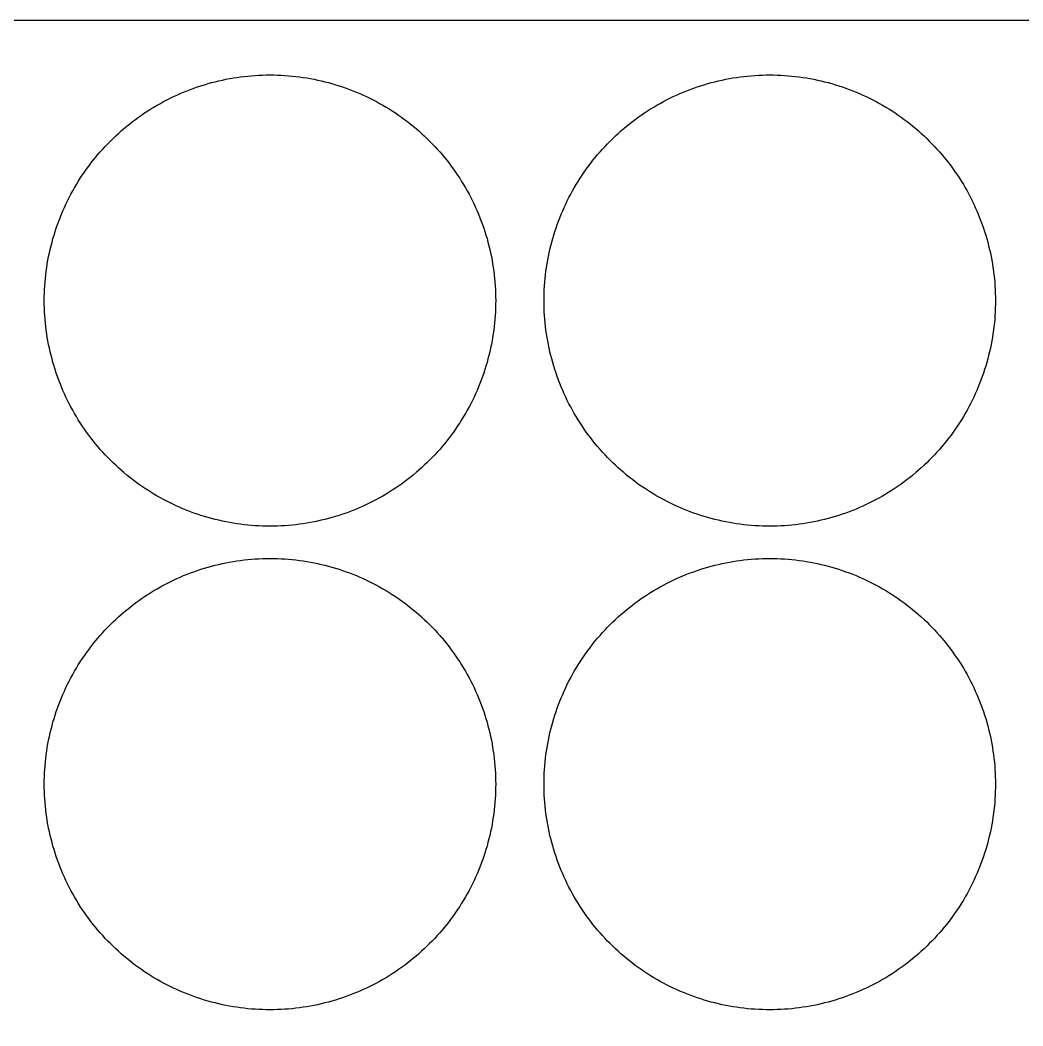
# Model space of a CAD drawing. Extents: x -114 to 114, y -152 to 152.
# Drawn here: x -15.5 to 46.7, y 90 to 152.4 of the extents above; entities that cross this region are included whole.
import ezdxf

# ---------------------------------------------------------------- set-up
doc = ezdxf.new("R2010")
doc.units = 0
doc.layers.get('0').update_dxf_attribs({"linetype": 'CONTINUOUS'})

msp = doc.modelspace()

# ---------------------------------------------------------------- linework, layer by layer
for points in [[(-114.3, -152.4), (-114.3, 152.4), (114.3, 152.4), (114.3, -152.4)], [(-14, 134.998), (-13.998, 135.227), (-13.992, 135.456), (-13.983, 135.685), (-13.97, 135.914), (-13.953, 136.142), (-13.932, 136.37), (-13.908, 136.598), (-13.88, 136.825), (-13.848, 137.052), (-13.812, 137.278), (-13.773, 137.504), (-13.73, 137.729), (-13.684, 137.953), (-13.633, 138.177), (-13.579, 138.4), (-13.522, 138.621), (-13.461, 138.842), (-13.396, 139.062), (-13.328, 139.28), (-13.256, 139.498), (-13.181, 139.714), (-13.102, 139.929), (-13.02, 140.143), (-12.934, 140.355), (-12.845, 140.566), (-12.752, 140.776), (-12.656, 140.984), (-12.556, 141.19), (-12.453, 141.395), (-12.347, 141.598), (-12.237, 141.799), (-12.124, 141.998), (-12.008, 142.195), (-11.889, 142.391), (-11.766, 142.585), (-11.641, 142.776), (-11.512, 142.965), (-11.38, 143.153), (-11.245, 143.338), (-11.107, 143.52), (-10.966, 143.701), (-10.822, 143.879), (-10.675, 144.055), (-10.525, 144.228), (-10.373, 144.399), (-10.217, 144.568), (-10.059, 144.734), (-9.899, 144.897), (-9.735, 145.057), (-9.57, 145.215), (-9.401, 145.371), (-9.23, 145.523), (-9.057, 145.673), (-8.881, 145.82), (-8.703, 145.964), (-8.522, 146.105), (-8.34, 146.243), (-8.155, 146.378), (-7.967, 146.51), (-7.778, 146.639), (-7.587, 146.764), (-7.393, 146.887), (-7.197, 147.006), (-7, 147.122), (-6.801, 147.235), (-6.599, 147.345), (-6.397, 147.451), (-6.192, 147.554), (-5.986, 147.654), (-5.778, 147.75), (-5.568, 147.843), (-5.357, 147.932), (-5.145, 148.018), (-4.931, 148.1), (-4.716, 148.179), (-4.5, 148.254), (-4.282, 148.326), (-4.064, 148.394), (-3.844, 148.459), (-3.623, 148.52), (-3.401, 148.577), (-3.179, 148.631), (-2.955, 148.682), (-2.731, 148.728), (-2.506, 148.771), (-2.28, 148.81), (-2.054, 148.846), (-1.827, 148.878), (-1.6, 148.906), (-1.372, 148.931), (-1.144, 148.951), (-0.916, 148.968), (-0.687, 148.981), (-0.458, 148.991), (-0.229, 148.996), (0, 148.998), (0.229, 148.996), (0.458, 148.991), (0.687, 148.981), (0.916, 148.968), (1.144, 148.951), (1.372, 148.931), (1.6, 148.906), (1.827, 148.878), (2.054, 148.846), (2.28, 148.81), (2.506, 148.771), (2.731, 148.728), (2.955, 148.682), (3.179, 148.631), (3.401, 148.577), (3.623, 148.52), (3.844, 148.459), (4.064, 148.394), (4.282, 148.326), (4.5, 148.254), (4.716, 148.179), (4.931, 148.1), (5.145, 148.018), (5.357, 147.932), (5.568, 147.843), (5.778, 147.75), (5.986, 147.654), (6.192, 147.554), (6.397, 147.451), (6.599, 147.345), (6.801, 147.235), (7, 147.122), (7.197, 147.006), (7.393, 146.887), (7.587, 146.764), (7.778, 146.639), (7.967, 146.51), (8.155, 146.378), (8.34, 146.243), (8.522, 146.105), (8.703, 145.964), (8.881, 145.82), (9.057, 145.673), (9.23, 145.523), (9.401, 145.371), (9.57, 145.215), (9.735, 145.057), (9.899, 144.897), (10.059, 144.734), (10.217, 144.568), (10.373, 144.399), (10.525, 144.228), (10.675, 144.055), (10.822, 143.879), (10.966, 143.701), (11.107, 143.52), (11.245, 143.338), (11.38, 143.153), (11.512, 142.965), (11.641, 142.776), (11.766, 142.585), (11.889, 142.391), (12.008, 142.195), (12.124, 141.998), (12.237, 141.799), (12.347, 141.598), (12.453, 141.395), (12.556, 141.19), (12.656, 140.984), (12.752, 140.776), (12.845, 140.566), (12.934, 140.355), (13.02, 140.143), (13.102, 139.929), (13.181, 139.714), (13.256, 139.498), (13.328, 139.28), (13.396, 139.062), (13.461, 138.842), (13.522, 138.621), (13.579, 138.4), (13.633, 138.177), (13.684, 137.953), (13.73, 137.729), (13.773, 137.504), (13.812, 137.278), (13.848, 137.052), (13.88, 136.825), (13.908, 136.598), (13.932, 136.37), (13.953, 136.142), (13.97, 135.914), (13.983, 135.685), (13.992, 135.456), (13.998, 135.227), (14, 134.998), (13.998, 134.769), (13.992, 134.54), (13.983, 134.311), (13.97, 134.082), (13.953, 133.854), (13.932, 133.626), (13.908, 133.398), (13.88, 133.171), (13.848, 132.944), (13.812, 132.718), (13.773, 132.492), (13.73, 132.267), (13.684, 132.043), (13.633, 131.819), (13.579, 131.597), (13.522, 131.375), (13.461, 131.154), (13.396, 130.934), (13.328, 130.716), (13.256, 130.498), (13.181, 130.282), (13.102, 130.067), (13.02, 129.853), (12.934, 129.641), (12.845, 129.43), (12.752, 129.22), (12.656, 129.012), (12.556, 128.806), (12.453, 128.601), (12.347, 128.399), (12.237, 128.198), (12.124, 127.998), (12.008, 127.801), (11.889, 127.605), (11.766, 127.412), (11.641, 127.22), (11.512, 127.031), (11.38, 126.843), (11.245, 126.658), (11.107, 126.476), (10.966, 126.295), (10.822, 126.117), (10.675, 125.941), (10.525, 125.768), (10.373, 125.597), (10.217, 125.428), (10.059, 125.263), (9.899, 125.099), (9.735, 124.939), (9.57, 124.781), (9.401, 124.625), (9.23, 124.473), (9.057, 124.323), (8.881, 124.176), (8.703, 124.032), (8.522, 123.891), (8.34, 123.753), (8.155, 123.618), (7.967, 123.486), (7.778, 123.358), (7.587, 123.232), (7.393, 123.109), (7.197, 122.99), (7, 122.874), (6.801, 122.761), (6.599, 122.651), (6.397, 122.545), (6.192, 122.442), (5.986, 122.342), (5.778, 122.246), (5.568, 122.153), (5.357, 122.064), (5.145, 121.978), (4.931, 121.896), (4.716, 121.817), (4.5, 121.742), (4.282, 121.67), (4.064, 121.602), (3.844, 121.537), (3.623, 121.476), (3.401, 121.419), (3.179, 121.365), (2.955, 121.315), (2.731, 121.268), (2.506, 121.225), (2.28, 121.186), (2.054, 121.15), (1.827, 121.118), (1.6, 121.09), (1.372, 121.066), (1.144, 121.045), (0.916, 121.028), (0.687, 121.015), (0.458, 121.006), (0.229, 121), (0, 120.998), (-0.229, 121), (-0.458, 121.006), (-0.687, 121.015), (-0.916, 121.028), (-1.144, 121.045), (-1.372, 121.066), (-1.6, 121.09), (-1.827, 121.118), (-2.054, 121.15), (-2.28, 121.186), (-2.506, 121.225), (-2.731, 121.268), (-2.955, 121.315), (-3.179, 121.365), (-3.401, 121.419), (-3.623, 121.476), (-3.844, 121.537), (-4.064, 121.602), (-4.282, 121.67), (-4.5, 121.742), (-4.716, 121.817), (-4.931, 121.896), (-5.145, 121.978), (-5.357, 122.064), (-5.568, 122.153), (-5.778, 122.246), (-5.986, 122.342), (-6.192, 122.442), (-6.397, 122.545), (-6.599, 122.651), (-6.801, 122.761), (-7, 122.874), (-7.197, 122.99), (-7.393, 123.109), (-7.587, 123.232), (-7.778, 123.358), (-7.967, 123.486), (-8.155, 123.618), (-8.34, 123.753), (-8.522, 123.891), (-8.703, 124.032), (-8.881, 124.176), (-9.057, 124.323), (-9.23, 124.473), (-9.401, 124.625), (-9.57, 124.781), (-9.735, 124.939), (-9.899, 125.099), (-10.059, 125.263), (-10.217, 125.428), (-10.373, 125.597), (-10.525, 125.768), (-10.675, 125.941), (-10.822, 126.117), (-10.966, 126.295), (-11.107, 126.476), (-11.245, 126.658), (-11.38, 126.843), (-11.512, 127.031), (-11.641, 127.22), (-11.766, 127.412), (-11.889, 127.605), (-12.008, 127.801), (-12.124, 127.998), (-12.237, 128.198), (-12.347, 128.399), (-12.453, 128.601), (-12.556, 128.806), (-12.656, 129.012), (-12.752, 129.22), (-12.845, 129.43), (-12.934, 129.641), (-13.02, 129.853), (-13.102, 130.067), (-13.181, 130.282), (-13.256, 130.498), (-13.328, 130.716), (-13.396, 130.934), (-13.461, 131.154), (-13.522, 131.375), (-13.579, 131.597), (-13.633, 131.819), (-13.684, 132.043), (-13.73, 132.267), (-13.773, 132.492), (-13.812, 132.718), (-13.848, 132.944), (-13.88, 133.171), (-13.908, 133.398), (-13.932, 133.626), (-13.953, 133.854), (-13.97, 134.082), (-13.983, 134.311), (-13.992, 134.54), (-13.998, 134.769)], [(17, 134.998), (17.002, 135.227), (17.007, 135.456), (17.016, 135.685), (17.03, 135.914), (17.046, 136.142), (17.067, 136.37), (17.092, 136.598), (17.12, 136.825), (17.152, 137.052), (17.187, 137.278), (17.226, 137.504), (17.269, 137.729), (17.316, 137.953), (17.366, 138.177), (17.42, 138.4), (17.478, 138.621), (17.539, 138.842), (17.603, 139.062), (17.672, 139.28), (17.743, 139.498), (17.819, 139.714), (17.897, 139.929), (17.98, 140.143), (18.066, 140.355), (18.155, 140.566), (18.248, 140.776), (18.344, 140.984), (18.443, 141.19), (18.546, 141.395), (18.653, 141.598), (18.762, 141.799), (18.876, 141.998), (18.992, 142.195), (19.111, 142.391), (19.233, 142.585), (19.359, 142.776), (19.488, 142.965), (19.62, 143.153), (19.755, 143.338), (19.893, 143.52), (20.034, 143.701), (20.178, 143.879), (20.325, 144.055), (20.474, 144.228), (20.627, 144.399), (20.782, 144.568), (20.94, 144.734), (21.101, 144.897), (21.264, 145.057), (21.43, 145.215), (21.598, 145.371), (21.769, 145.523), (21.943, 145.673), (22.118, 145.82), (22.297, 145.964), (22.477, 146.105), (22.66, 146.243), (22.845, 146.378), (23.032, 146.51), (23.222, 146.639), (23.413, 146.764), (23.607, 146.887), (23.802, 147.006), (24, 147.122), (24.199, 147.235), (24.4, 147.345), (24.603, 147.451), (24.808, 147.554), (25.014, 147.654), (25.222, 147.75), (25.431, 147.843), (25.642, 147.932), (25.855, 148.018), (26.068, 148.1), (26.283, 148.179), (26.5, 148.254), (26.717, 148.326), (26.936, 148.394), (27.156, 148.459), (27.376, 148.52), (27.598, 148.577), (27.821, 148.631), (28.044, 148.682), (28.268, 148.728), (28.493, 148.771), (28.719, 148.81), (28.945, 148.846), (29.172, 148.878), (29.4, 148.906), (29.627, 148.931), (29.855, 148.951), (30.084, 148.968), (30.313, 148.981), (30.541, 148.991), (30.77, 148.996), (31, 148.998), (31.229, 148.996), (31.458, 148.991), (31.687, 148.981), (31.915, 148.968), (32.144, 148.951), (32.372, 148.931), (32.6, 148.906), (32.827, 148.878), (33.054, 148.846), (33.28, 148.81), (33.506, 148.771), (33.731, 148.728), (33.955, 148.682), (34.178, 148.631), (34.401, 148.577), (34.623, 148.52), (34.844, 148.459), (35.063, 148.394), (35.282, 148.326), (35.499, 148.254), (35.716, 148.179), (35.931, 148.1), (36.145, 148.018), (36.357, 147.932), (36.568, 147.843), (36.777, 147.75), (36.985, 147.654), (37.192, 147.554), (37.396, 147.451), (37.599, 147.345), (37.8, 147.235), (37.999, 147.122), (38.197, 147.006), (38.393, 146.887), (38.586, 146.764), (38.778, 146.639), (38.967, 146.51), (39.154, 146.378), (39.339, 146.243), (39.522, 146.105), (39.702, 145.964), (39.881, 145.82), (40.056, 145.673), (40.23, 145.523), (40.401, 145.371), (40.569, 145.215), (40.735, 145.057), (40.898, 144.897), (41.059, 144.734), (41.217, 144.568), (41.372, 144.399), (41.525, 144.228), (41.674, 144.055), (41.821, 143.879), (41.965, 143.701), (42.106, 143.52), (42.244, 143.338), (42.379, 143.153), (42.511, 142.965), (42.64, 142.776), (42.766, 142.585), (42.888, 142.391), (43.008, 142.195), (43.124, 141.998), (43.237, 141.799), (43.346, 141.598), (43.453, 141.395), (43.556, 141.19), (43.655, 140.984), (43.752, 140.776), (43.844, 140.566), (43.934, 140.355), (44.019, 140.143), (44.102, 139.929), (44.18, 139.714), (44.256, 139.498), (44.328, 139.28), (44.396, 139.062), (44.46, 138.842), (44.522, 138.621), (44.579, 138.4), (44.633, 138.177), (44.683, 137.953), (44.73, 137.729), (44.773, 137.504), (44.812, 137.278), (44.848, 137.052), (44.879, 136.825), (44.908, 136.598), (44.932, 136.37), (44.953, 136.142), (44.97, 135.914), (44.983, 135.685), (44.992, 135.456), (44.998, 135.227), (44.999, 134.998), (44.998, 134.769), (44.992, 134.54), (44.983, 134.311), (44.97, 134.082), (44.953, 133.854), (44.932, 133.626), (44.908, 133.398), (44.879, 133.171), (44.848, 132.944), (44.812, 132.718), (44.773, 132.492), (44.73, 132.267), (44.683, 132.043), (44.633, 131.819), (44.579, 131.597), (44.522, 131.375), (44.46, 131.154), (44.396, 130.934), (44.328, 130.716), (44.256, 130.498), (44.18, 130.282), (44.102, 130.067), (44.019, 129.853), (43.934, 129.641), (43.844, 129.43), (43.752, 129.22), (43.655, 129.012), (43.556, 128.806), (43.453, 128.601), (43.346, 128.399), (43.237, 128.198), (43.124, 127.998), (43.008, 127.801), (42.888, 127.605), (42.766, 127.412), (42.64, 127.22), (42.511, 127.031), (42.379, 126.843), (42.244, 126.658), (42.106, 126.476), (41.965, 126.295), (41.821, 126.117), (41.674, 125.941), (41.525, 125.768), (41.372, 125.597), (41.217, 125.428), (41.059, 125.263), (40.898, 125.099), (40.735, 124.939), (40.569, 124.781), (40.401, 124.625), (40.23, 124.473), (40.056, 124.323), (39.881, 124.176), (39.702, 124.032), (39.522, 123.891), (39.339, 123.753), (39.154, 123.618), (38.967, 123.486), (38.778, 123.358), (38.586, 123.232), (38.393, 123.109), (38.197, 122.99), (37.999, 122.874), (37.8, 122.761), (37.599, 122.651), (37.396, 122.545), (37.192, 122.442), (36.985, 122.342), (36.777, 122.246), (36.568, 122.153), (36.357, 122.064), (36.145, 121.978), (35.931, 121.896), (35.716, 121.817), (35.499, 121.742), (35.282, 121.67), (35.063, 121.602), (34.844, 121.537), (34.623, 121.476), (34.401, 121.419), (34.178, 121.365), (33.955, 121.315), (33.731, 121.268), (33.506, 121.225), (33.28, 121.186), (33.054, 121.15), (32.827, 121.118), (32.6, 121.09), (32.372, 121.066), (32.144, 121.045), (31.915, 121.028), (31.687, 121.015), (31.458, 121.006), (31.229, 121), (31, 120.998), (30.77, 121), (30.541, 121.006), (30.313, 121.015), (30.084, 121.028), (29.855, 121.045), (29.627, 121.066), (29.4, 121.09), (29.172, 121.118), (28.945, 121.15), (28.719, 121.186), (28.493, 121.225), (28.268, 121.268), (28.044, 121.315), (27.821, 121.365), (27.598, 121.419), (27.376, 121.476), (27.156, 121.537), (26.936, 121.602), (26.717, 121.67), (26.5, 121.742), (26.283, 121.817), (26.068, 121.896), (25.855, 121.978), (25.642, 122.064), (25.431, 122.153), (25.222, 122.246), (25.014, 122.342), (24.808, 122.442), (24.603, 122.545), (24.4, 122.651), (24.199, 122.761), (24, 122.874), (23.802, 122.99), (23.607, 123.109), (23.413, 123.232), (23.222, 123.358), (23.032, 123.486), (22.845, 123.618), (22.66, 123.753), (22.477, 123.891), (22.297, 124.032), (22.118, 124.176), (21.943, 124.323), (21.769, 124.473), (21.598, 124.625), (21.43, 124.781), (21.264, 124.939), (21.101, 125.099), (20.94, 125.263), (20.782, 125.428), (20.627, 125.597), (20.474, 125.768), (20.325, 125.941), (20.178, 126.117), (20.034, 126.295), (19.893, 126.476), (19.755, 126.658), (19.62, 126.843), (19.488, 127.031), (19.359, 127.22), (19.233, 127.412), (19.111, 127.605), (18.992, 127.801), (18.876, 127.998), (18.762, 128.198), (18.653, 128.399), (18.546, 128.601), (18.443, 128.806), (18.344, 129.012), (18.248, 129.22), (18.155, 129.43), (18.066, 129.641), (17.98, 129.853), (17.897, 130.067), (17.819, 130.282), (17.743, 130.498), (17.672, 130.716), (17.603, 130.934), (17.539, 131.154), (17.478, 131.375), (17.42, 131.597), (17.366, 131.819), (17.316, 132.043), (17.269, 132.267), (17.226, 132.492), (17.187, 132.718), (17.152, 132.944), (17.12, 133.171), (17.092, 133.398), (17.067, 133.626), (17.046, 133.854), (17.03, 134.082), (17.016, 134.311), (17.007, 134.54), (17.002, 134.769)], [(-14, 104.998), (-13.998, 105.228), (-13.992, 105.457), (-13.983, 105.686), (-13.97, 105.914), (-13.953, 106.143), (-13.932, 106.371), (-13.908, 106.598), (-13.88, 106.826), (-13.848, 107.053), (-13.812, 107.279), (-13.773, 107.505), (-13.73, 107.73), (-13.684, 107.954), (-13.633, 108.177), (-13.579, 108.4), (-13.522, 108.622), (-13.461, 108.842), (-13.396, 109.062), (-13.328, 109.281), (-13.256, 109.498), (-13.181, 109.715), (-13.102, 109.93), (-13.02, 110.144), (-12.934, 110.356), (-12.845, 110.567), (-12.752, 110.776), (-12.656, 110.984), (-12.556, 111.19), (-12.453, 111.395), (-12.347, 111.598), (-12.237, 111.799), (-12.124, 111.998), (-12.008, 112.196), (-11.889, 112.391), (-11.766, 112.585), (-11.641, 112.777), (-11.512, 112.966), (-11.38, 113.153), (-11.245, 113.338), (-11.107, 113.521), (-10.966, 113.701), (-10.822, 113.88), (-10.675, 114.055), (-10.525, 114.229), (-10.373, 114.4), (-10.217, 114.568), (-10.059, 114.734), (-9.899, 114.897), (-9.735, 115.058), (-9.57, 115.216), (-9.401, 115.371), (-9.23, 115.524), (-9.057, 115.673), (-8.881, 115.82), (-8.703, 115.964), (-8.522, 116.105), (-8.34, 116.243), (-8.155, 116.378), (-7.967, 116.51), (-7.778, 116.639), (-7.587, 116.765), (-7.393, 116.887), (-7.197, 117.007), (-7, 117.123), (-6.801, 117.236), (-6.599, 117.345), (-6.397, 117.452), (-6.192, 117.555), (-5.986, 117.654), (-5.778, 117.75), (-5.568, 117.843), (-5.357, 117.932), (-5.145, 118.018), (-4.931, 118.101), (-4.716, 118.179), (-4.5, 118.255), (-4.282, 118.326), (-4.064, 118.395), (-3.844, 118.459), (-3.623, 118.52), (-3.401, 118.578), (-3.179, 118.632), (-2.955, 118.682), (-2.731, 118.729), (-2.506, 118.772), (-2.28, 118.811), (-2.054, 118.846), (-1.827, 118.878), (-1.6, 118.907), (-1.372, 118.931), (-1.144, 118.952), (-0.916, 118.969), (-0.687, 118.982), (-0.458, 118.991), (-0.229, 118.996), (0, 118.998), (0.229, 118.996), (0.458, 118.991), (0.687, 118.982), (0.916, 118.969), (1.144, 118.952), (1.372, 118.931), (1.6, 118.907), (1.827, 118.878), (2.054, 118.846), (2.28, 118.811), (2.506, 118.772), (2.731, 118.729), (2.955, 118.682), (3.179, 118.632), (3.401, 118.578), (3.623, 118.52), (3.844, 118.459), (4.064, 118.395), (4.282, 118.326), (4.5, 118.255), (4.716, 118.179), (4.931, 118.101), (5.145, 118.018), (5.357, 117.932), (5.568, 117.843), (5.778, 117.75), (5.986, 117.654), (6.192, 117.555), (6.397, 117.452), (6.599, 117.345), (6.801, 117.236), (7, 117.123), (7.197, 117.007), (7.393, 116.887), (7.587, 116.765), (7.778, 116.639), (7.967, 116.51), (8.155, 116.378), (8.34, 116.243), (8.522, 116.105), (8.703, 115.964), (8.881, 115.82), (9.057, 115.673), (9.23, 115.524), (9.401, 115.371), (9.57, 115.216), (9.735, 115.058), (9.899, 114.897), (10.059, 114.734), (10.217, 114.568), (10.373, 114.4), (10.525, 114.229), (10.675, 114.055), (10.822, 113.88), (10.966, 113.701), (11.107, 113.521), (11.245, 113.338), (11.38, 113.153), (11.512, 112.966), (11.641, 112.777), (11.766, 112.585), (11.889, 112.391), (12.008, 112.196), (12.124, 111.998), (12.237, 111.799), (12.347, 111.598), (12.453, 111.395), (12.556, 111.19), (12.656, 110.984), (12.752, 110.776), (12.845, 110.567), (12.934, 110.356), (13.02, 110.144), (13.102, 109.93), (13.181, 109.715), (13.256, 109.498), (13.328, 109.281), (13.396, 109.062), (13.461, 108.842), (13.522, 108.622), (13.579, 108.4), (13.633, 108.177), (13.684, 107.954), (13.73, 107.73), (13.773, 107.505), (13.812, 107.279), (13.848, 107.053), (13.88, 106.826), (13.908, 106.598), (13.932, 106.371), (13.953, 106.143), (13.97, 105.914), (13.983, 105.686), (13.992, 105.457), (13.998, 105.228), (14, 104.998), (13.998, 104.769), (13.992, 104.54), (13.983, 104.311), (13.97, 104.083), (13.953, 103.854), (13.932, 103.626), (13.908, 103.398), (13.88, 103.171), (13.848, 102.944), (13.812, 102.718), (13.773, 102.492), (13.73, 102.267), (13.684, 102.043), (13.633, 101.82), (13.579, 101.597), (13.522, 101.375), (13.461, 101.155), (13.396, 100.935), (13.328, 100.716), (13.256, 100.499), (13.181, 100.282), (13.102, 100.067), (13.02, 99.853), (12.934, 99.641), (12.845, 99.43), (12.752, 99.221), (12.656, 99.013), (12.556, 98.807), (12.453, 98.602), (12.347, 98.399), (12.237, 98.198), (12.124, 97.999), (12.008, 97.801), (11.889, 97.606), (11.766, 97.412), (11.641, 97.22), (11.512, 97.031), (11.38, 96.844), (11.245, 96.659), (11.107, 96.476), (10.966, 96.296), (10.822, 96.117), (10.675, 95.942), (10.525, 95.768), (10.373, 95.597), (10.217, 95.429), (10.059, 95.263), (9.899, 95.1), (9.735, 94.939), (9.57, 94.781), (9.401, 94.626), (9.23, 94.473), (9.057, 94.324), (8.881, 94.177), (8.703, 94.033), (8.522, 93.892), (8.34, 93.754), (8.155, 93.619), (7.967, 93.487), (7.778, 93.358), (7.587, 93.232), (7.393, 93.11), (7.197, 92.99), (7, 92.874), (6.801, 92.761), (6.599, 92.652), (6.397, 92.545), (6.192, 92.442), (5.986, 92.343), (5.778, 92.247), (5.568, 92.154), (5.357, 92.065), (5.145, 91.979), (4.931, 91.896), (4.716, 91.818), (4.5, 91.742), (4.282, 91.671), (4.064, 91.602), (3.844, 91.538), (3.623, 91.477), (3.401, 91.419), (3.179, 91.365), (2.955, 91.315), (2.731, 91.268), (2.506, 91.225), (2.28, 91.186), (2.054, 91.151), (1.827, 91.119), (1.6, 91.09), (1.372, 91.066), (1.144, 91.045), (0.916, 91.028), (0.687, 91.015), (0.458, 91.006), (0.229, 91.001), (0, 90.999), (-0.229, 91.001), (-0.458, 91.006), (-0.687, 91.015), (-0.916, 91.028), (-1.144, 91.045), (-1.372, 91.066), (-1.6, 91.09), (-1.827, 91.119), (-2.054, 91.151), (-2.28, 91.186), (-2.506, 91.225), (-2.731, 91.268), (-2.955, 91.315), (-3.179, 91.365), (-3.401, 91.419), (-3.623, 91.477), (-3.844, 91.538), (-4.064, 91.602), (-4.282, 91.671), (-4.5, 91.742), (-4.716, 91.818), (-4.931, 91.896), (-5.145, 91.979), (-5.357, 92.065), (-5.568, 92.154), (-5.778, 92.247), (-5.986, 92.343), (-6.192, 92.442), (-6.397, 92.545), (-6.599, 92.652), (-6.801, 92.761), (-7, 92.874), (-7.197, 92.99), (-7.393, 93.11), (-7.587, 93.232), (-7.778, 93.358), (-7.967, 93.487), (-8.155, 93.619), (-8.34, 93.754), (-8.522, 93.892), (-8.703, 94.033), (-8.881, 94.177), (-9.057, 94.324), (-9.23, 94.473), (-9.401, 94.626), (-9.57, 94.781), (-9.735, 94.939), (-9.899, 95.1), (-10.059, 95.263), (-10.217, 95.429), (-10.373, 95.597), (-10.525, 95.768), (-10.675, 95.942), (-10.822, 96.117), (-10.966, 96.296), (-11.107, 96.476), (-11.245, 96.659), (-11.38, 96.844), (-11.512, 97.031), (-11.641, 97.22), (-11.766, 97.412), (-11.889, 97.606), (-12.008, 97.801), (-12.124, 97.999), (-12.237, 98.198), (-12.347, 98.399), (-12.453, 98.602), (-12.556, 98.807), (-12.656, 99.013), (-12.752, 99.221), (-12.845, 99.43), (-12.934, 99.641), (-13.02, 99.853), (-13.102, 100.067), (-13.181, 100.282), (-13.256, 100.499), (-13.328, 100.716), (-13.396, 100.935), (-13.461, 101.155), (-13.522, 101.375), (-13.579, 101.597), (-13.633, 101.82), (-13.684, 102.043), (-13.73, 102.267), (-13.773, 102.492), (-13.812, 102.718), (-13.848, 102.944), (-13.88, 103.171), (-13.908, 103.398), (-13.932, 103.626), (-13.953, 103.854), (-13.97, 104.083), (-13.983, 104.311), (-13.992, 104.54), (-13.998, 104.769)], [(17, 104.998), (17.002, 105.228), (17.007, 105.457), (17.016, 105.686), (17.03, 105.914), (17.046, 106.143), (17.067, 106.371), (17.092, 106.598), (17.12, 106.826), (17.152, 107.053), (17.187, 107.279), (17.226, 107.505), (17.269, 107.73), (17.316, 107.954), (17.366, 108.177), (17.42, 108.4), (17.478, 108.622), (17.539, 108.842), (17.603, 109.062), (17.672, 109.281), (17.743, 109.498), (17.819, 109.715), (17.897, 109.93), (17.98, 110.144), (18.066, 110.356), (18.155, 110.567), (18.248, 110.776), (18.344, 110.984), (18.443, 111.19), (18.546, 111.395), (18.653, 111.598), (18.762, 111.799), (18.876, 111.998), (18.992, 112.196), (19.111, 112.391), (19.233, 112.585), (19.359, 112.777), (19.488, 112.966), (19.62, 113.153), (19.755, 113.338), (19.893, 113.521), (20.034, 113.701), (20.178, 113.88), (20.325, 114.055), (20.474, 114.229), (20.627, 114.4), (20.782, 114.568), (20.94, 114.734), (21.101, 114.897), (21.264, 115.058), (21.43, 115.216), (21.598, 115.371), (21.769, 115.524), (21.943, 115.673), (22.118, 115.82), (22.297, 115.964), (22.477, 116.105), (22.66, 116.243), (22.845, 116.378), (23.032, 116.51), (23.222, 116.639), (23.413, 116.765), (23.607, 116.887), (23.802, 117.007), (24, 117.123), (24.199, 117.236), (24.4, 117.345), (24.603, 117.452), (24.808, 117.555), (25.014, 117.654), (25.222, 117.75), (25.431, 117.843), (25.642, 117.932), (25.855, 118.018), (26.068, 118.101), (26.283, 118.179), (26.5, 118.255), (26.717, 118.326), (26.936, 118.395), (27.156, 118.459), (27.376, 118.52), (27.598, 118.578), (27.821, 118.632), (28.044, 118.682), (28.268, 118.729), (28.493, 118.772), (28.719, 118.811), (28.945, 118.846), (29.172, 118.878), (29.4, 118.907), (29.627, 118.931), (29.855, 118.952), (30.084, 118.969), (30.313, 118.982), (30.541, 118.991), (30.77, 118.996), (31, 118.998), (31.229, 118.996), (31.458, 118.991), (31.687, 118.982), (31.915, 118.969), (32.144, 118.952), (32.372, 118.931), (32.6, 118.907), (32.827, 118.878), (33.054, 118.846), (33.28, 118.811), (33.506, 118.772), (33.731, 118.729), (33.955, 118.682), (34.178, 118.632), (34.401, 118.578), (34.623, 118.52), (34.844, 118.459), (35.063, 118.395), (35.282, 118.326), (35.499, 118.255), (35.716, 118.179), (35.931, 118.101), (36.145, 118.018), (36.357, 117.932), (36.568, 117.843), (36.777, 117.75), (36.985, 117.654), (37.192, 117.555), (37.396, 117.452), (37.599, 117.345), (37.8, 117.236), (37.999, 117.123), (38.197, 117.007), (38.393, 116.887), (38.586, 116.765), (38.778, 116.639), (38.967, 116.51), (39.154, 116.378), (39.339, 116.243), (39.522, 116.105), (39.702, 115.964), (39.881, 115.82), (40.056, 115.673), (40.23, 115.524), (40.401, 115.371), (40.569, 115.216), (40.735, 115.058), (40.898, 114.897), (41.059, 114.734), (41.217, 114.568), (41.372, 114.4), (41.525, 114.229), (41.674, 114.055), (41.821, 113.88), (41.965, 113.701), (42.106, 113.521), (42.244, 113.338), (42.379, 113.153), (42.511, 112.966), (42.64, 112.777), (42.766, 112.585), (42.888, 112.391), (43.008, 112.196), (43.124, 111.998), (43.237, 111.799), (43.346, 111.598), (43.453, 111.395), (43.556, 111.19), (43.655, 110.984), (43.752, 110.776), (43.844, 110.567), (43.934, 110.356), (44.019, 110.144), (44.102, 109.93), (44.18, 109.715), (44.256, 109.498), (44.328, 109.281), (44.396, 109.062), (44.46, 108.842), (44.522, 108.622), (44.579, 108.4), (44.633, 108.177), (44.683, 107.954), (44.73, 107.73), (44.773, 107.505), (44.812, 107.279), (44.848, 107.053), (44.879, 106.826), (44.908, 106.598), (44.932, 106.371), (44.953, 106.143), (44.97, 105.914), (44.983, 105.686), (44.992, 105.457), (44.998, 105.228), (44.999, 104.998), (44.998, 104.769), (44.992, 104.54), (44.983, 104.311), (44.97, 104.083), (44.953, 103.854), (44.932, 103.626), (44.908, 103.398), (44.879, 103.171), (44.848, 102.944), (44.812, 102.718), (44.773, 102.492), (44.73, 102.267), (44.683, 102.043), (44.633, 101.82), (44.579, 101.597), (44.522, 101.375), (44.46, 101.155), (44.396, 100.935), (44.328, 100.716), (44.256, 100.499), (44.18, 100.282), (44.102, 100.067), (44.019, 99.853), (43.934, 99.641), (43.844, 99.43), (43.752, 99.221), (43.655, 99.013), (43.556, 98.807), (43.453, 98.602), (43.346, 98.399), (43.237, 98.198), (43.124, 97.999), (43.008, 97.801), (42.888, 97.606), (42.766, 97.412), (42.64, 97.22), (42.511, 97.031), (42.379, 96.844), (42.244, 96.659), (42.106, 96.476), (41.965, 96.296), (41.821, 96.117), (41.674, 95.942), (41.525, 95.768), (41.372, 95.597), (41.217, 95.429), (41.059, 95.263), (40.898, 95.1), (40.735, 94.939), (40.569, 94.781), (40.401, 94.626), (40.23, 94.473), (40.056, 94.324), (39.881, 94.177), (39.702, 94.033), (39.522, 93.892), (39.339, 93.754), (39.154, 93.619), (38.967, 93.487), (38.778, 93.358), (38.586, 93.232), (38.393, 93.11), (38.197, 92.99), (37.999, 92.874), (37.8, 92.761), (37.599, 92.652), (37.396, 92.545), (37.192, 92.442), (36.985, 92.343), (36.777, 92.247), (36.568, 92.154), (36.357, 92.065), (36.145, 91.979), (35.931, 91.896), (35.716, 91.818), (35.499, 91.742), (35.282, 91.671), (35.063, 91.602), (34.844, 91.538), (34.623, 91.477), (34.401, 91.419), (34.178, 91.365), (33.955, 91.315), (33.731, 91.268), (33.506, 91.225), (33.28, 91.186), (33.054, 91.151), (32.827, 91.119), (32.6, 91.09), (32.372, 91.066), (32.144, 91.045), (31.915, 91.028), (31.687, 91.015), (31.458, 91.006), (31.229, 91.001), (31, 90.999), (30.77, 91.001), (30.541, 91.006), (30.313, 91.015), (30.084, 91.028), (29.855, 91.045), (29.627, 91.066), (29.4, 91.09), (29.172, 91.119), (28.945, 91.151), (28.719, 91.186), (28.493, 91.225), (28.268, 91.268), (28.044, 91.315), (27.821, 91.365), (27.598, 91.419), (27.376, 91.477), (27.156, 91.538), (26.936, 91.602), (26.717, 91.671), (26.5, 91.742), (26.283, 91.818), (26.068, 91.896), (25.855, 91.979), (25.642, 92.065), (25.431, 92.154), (25.222, 92.247), (25.014, 92.343), (24.808, 92.442), (24.603, 92.545), (24.4, 92.652), (24.199, 92.761), (24, 92.874), (23.802, 92.99), (23.607, 93.11), (23.413, 93.232), (23.222, 93.358), (23.032, 93.487), (22.845, 93.619), (22.66, 93.754), (22.477, 93.892), (22.297, 94.033), (22.118, 94.177), (21.943, 94.324), (21.769, 94.473), (21.598, 94.626), (21.43, 94.781), (21.264, 94.939), (21.101, 95.1), (20.94, 95.263), (20.782, 95.429), (20.627, 95.597), (20.474, 95.768), (20.325, 95.942), (20.178, 96.117), (20.034, 96.296), (19.893, 96.476), (19.755, 96.659), (19.62, 96.844), (19.488, 97.031), (19.359, 97.22), (19.233, 97.412), (19.111, 97.606), (18.992, 97.801), (18.876, 97.999), (18.762, 98.198), (18.653, 98.399), (18.546, 98.602), (18.443, 98.807), (18.344, 99.013), (18.248, 99.221), (18.155, 99.43), (18.066, 99.641), (17.98, 99.853), (17.897, 100.067), (17.819, 100.282), (17.743, 100.499), (17.672, 100.716), (17.603, 100.935), (17.539, 101.155), (17.478, 101.375), (17.42, 101.597), (17.366, 101.82), (17.316, 102.043), (17.269, 102.267), (17.226, 102.492), (17.187, 102.718), (17.152, 102.944), (17.12, 103.171), (17.092, 103.398), (17.067, 103.626), (17.046, 103.854), (17.03, 104.083), (17.016, 104.311), (17.007, 104.54), (17.002, 104.769)]]:
    msp.add_lwpolyline(points, close=True)

doc.saveas('drawing.dxf')
